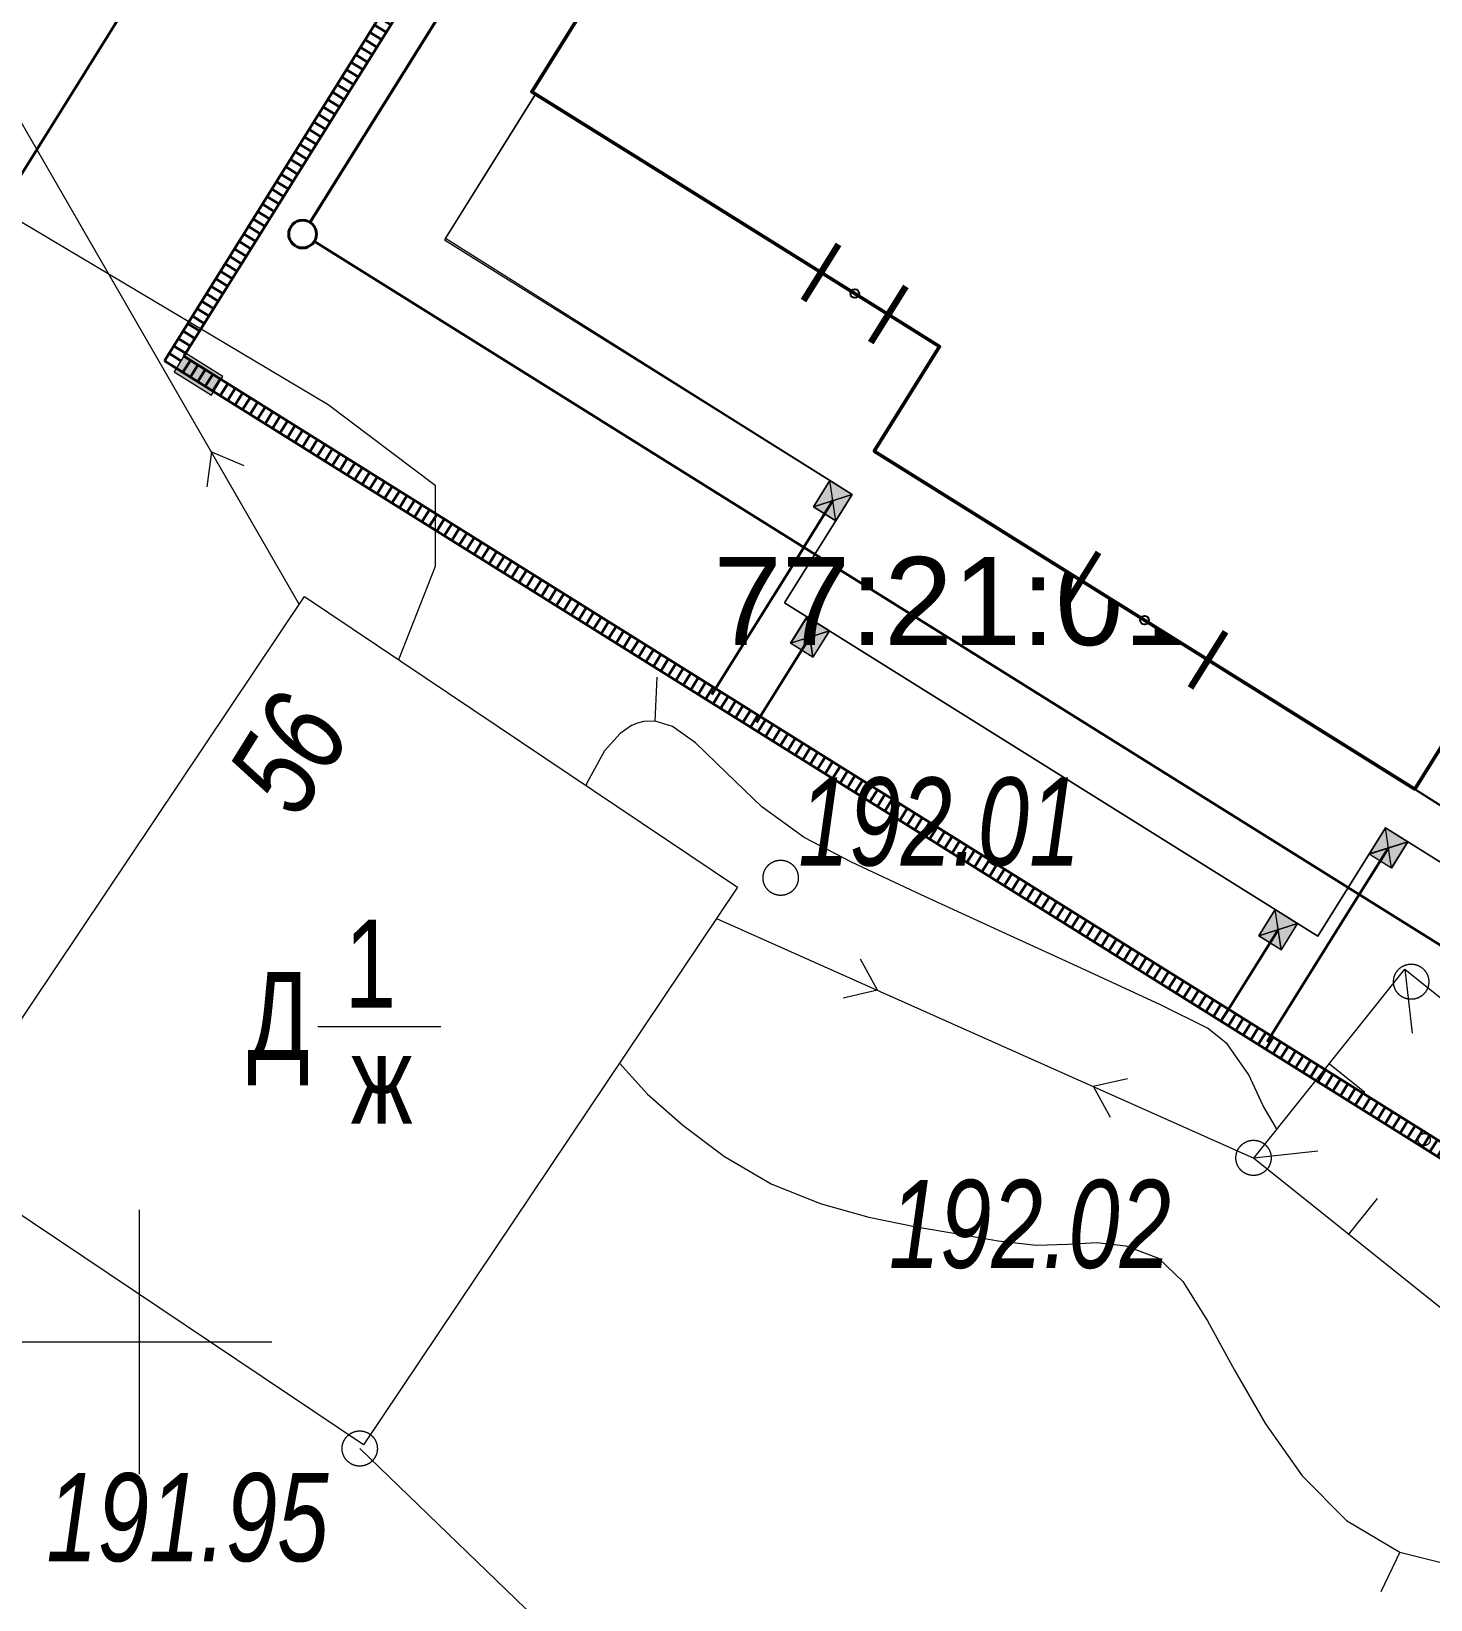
# Model space of a CAD drawing. Header units: millimetres. Extents: x -38151500 to -27467627, y -20617104 to -20349562.
# Drawn here: x -27520356 to -27504465, y -20502926 to -20485120 of the extents above; entities that cross this region are included whole.
import ezdxf
from ezdxf.xclip import XClip

# ---------------------------------------------------------------- set-up
doc = ezdxf.new("R2010")
doc.units = ezdxf.units.MM
doc.header["$MEASUREMENT"] = 0
doc.header["$XCLIPFRAME"] = 0
doc.linetypes.add('Wipeout_Contour', pattern=[1000, 0, -1000])
for name, color, linetype in [('!!! ПОДОСНОВА', 7, 'Continuous'), ('ГП_Сети канализации К2 ливневка', 7, 'Continuous'), ('Дренаж', 7, 'Continuous'), ('ЛИВНЕВКА лотки', 7, 'Continuous'), ('Ливневка трубы', 7, 'Continuous'), ('Новый_ГП_Сети канализации К2 ливневка', 7, 'Continuous')]:
    doc.layers.add(name, color=color, linetype=linetype)
for name, color, linetype, lineweight in [('ГП_Сети канализации К2 ливневка_Ном._пера__140', 140, 'Continuous', 40), ('ГП_Сети канализации К2 ливневка_Ном._пера__180', 5, 'Continuous', 13), ('ГП_Сети канализации К2 ливневка_Ном._пера__4', 5, 'Continuous', 40), ('ЛИВНЕВКА лотки_Ном._пера__220', 220, 'Continuous', 13), ('ЛИВНЕВКА лотки_Ном._пера__5', 5, 'Continuous', 30), ('Ливневка трубы_Ном._пера__4', 5, 'Continuous', 40), ('Новый_Defpoints_Ном._пера__16', 16, 'Continuous', 20), ('Новый_Defpoints_Ном._пера__7', 7, 'Continuous', 25), ('Новый_ГП_Граница участка_Ном._пера__1', 1, 'Continuous', 40), ('Новый_ГП_Здание сооружение_Ном._пера__16', 16, 'Continuous', 20), ('Новый_ГП_Здание сооружение_Ном._пера__22', 22, 'Continuous', 50), ('Новый_ГП_Сети канализации К2 ливневка_Ном._пера__7', 7, 'Continuous', 25), ('Новый_ГТ-сооружение_ ограждение_Ном._пера__19', 7, 'Continuous', 90), ('Чертеж_1_ГП_Топография_Ном._пера__253', 252, 'Continuous', 18), ('Чертеж_1_Новофедоровское_снт 28_07$0$tp_Здания_Ном._пера__253', 252, 'Continuous', 18), ('Чертеж_1_Новофедоровское_снт 28_07$0$tp_отметки_новые_Ном._пера__253', 252, 'Continuous', 18), ('Чертеж_1_Новый_ГП_Топография_Ном._пера__253', 252, 'Continuous', 18), ('Чертеж_1_Новый_Новофедоровское_снт 28_07$0$SETKA_Ном._пера__253', 252, 'Continuous', 18), ('Чертеж_1_Новый_Новофедоровское_снт 28_07$0$tp_Здания_Ном._пера__253', 252, 'Continuous', 18), ('Чертеж_1_Новый_Новофедоровское_снт 28_07$0$tp_Здания_Ном._пера__7', 7, 'Continuous', 18), ('Чертеж_1_Новый_Новофедоровское_снт 28_07$0$tp_Контур растит_Ном._пера__253', 252, 'Continuous', 18), ('Чертеж_1_Новый_Новофедоровское_снт 28_07$0$tp_ЛЭП нн_Ном._пера__253', 252, 'Continuous', 18), ('Чертеж_1_Новый_Новофедоровское_снт 28_07$0$tp_отметки_новые_Ном._пера__7', 7, 'Continuous', 18), ('Чертеж_1_Новый_Новофедоровское_снт 28_07$0$tp_рельеф_Ном._пера__253', 252, 'Continuous', 18)]:
    doc.layers.add(name, color=color, linetype=linetype, lineweight=lineweight)
doc.layers.add('Дренаж_Ном._пера__20', color=7, linetype='Continuous', lineweight=40, true_color=0xe15500)
doc.styles.add('РЎР“Р•РќР•Р\xa0РР\xa0_РЎРўРР›Р¬_1', font='arial.ttf', dxfattribs={"width": 0.75})
doc.styles.add('РЎР“Р•РќР•Р\xa0РР\xa0_РЎРўРР›Р¬_3', font='arial.ttf', dxfattribs={"width": 0.749999})
doc.styles.add('РЎР“Р•РќР•Р\xa0РР\xa0_РЎРўРР›Р¬_5', font='arial.ttf')
pattern_1 = [(327.9963, (-27481503.86, -20487316.09), (52.99742, 84.80138), [])]
pattern_2 = [(57.9963, (-27481503.86, -20487316.09), (-84.80138, 52.99742), [])]

# ---------------------------------------------------------------- blocks, each defined once
blk = doc.blocks.new('Чертеж_8_1', base_point=(10580873, 0))
at = {"layer": 'Чертеж_1_Новый_ГП_Топография_Ном._пера__253', "color": 252, "lineweight": 18, "flags": 128}
blk.add_lwpolyline([(-27510357, -20466500), (-27490957, -20478480), (-27488487, -20474480), (-27484047, -20486530), (-27493777, -20500140), (-27492917, -20500700), (-27504277, -20516190), (-27504607, -20516730), (-27504877, -20516560), (-27529357, -20500980), (-27518677, -20483870), (-27520387, -20482750)], close=True, dxfattribs=at)
at = {"layer": 'Чертеж_1_Новый_Новофедоровское_снт 28_07$0$SETKA_Ном._пера__253', "color": 252, "lineweight": 18, "flags": 128}
for points in [[(-27519127, -20501500), (-27519127, -20498500)], [(-27520627, -20500000), (-27517627, -20500000)]]:
    blk.add_lwpolyline(points, dxfattribs=at)
at = {"layer": 'Чертеж_1_Новый_Новофедоровское_снт 28_07$0$tp_Здания_Ном._пера__253', "color": 252, "lineweight": 18, "flags": 128}
blk.add_lwpolyline([(-27516584, -20501169), (-27521501, -20497871), (-27517253, -20491538), (-27512336, -20494836)], close=True, dxfattribs=at)
blk.add_lwpolyline([(-27517103, -20496417), (-27515706, -20496417)], dxfattribs=at)
at = {"layer": 'Чертеж_1_Новый_Новофедоровское_снт 28_07$0$tp_Здания_Ном._пера__7', "color": 7, "lineweight": 18, "flags": 128}
for points in [[(-27506473, -20497912), (-27504759, -20495769)], [(-27504759, -20495769), (-27502605, -20497492)], [(-27504759, -20495769), (-27504676, -20496494)], [(-27505616, -20496841), (-27505212, -20497164)], [(-27505748, -20497833), (-27506473, -20497912)], [(-27506473, -20497912), (-27504319, -20499635)], [(-27505074, -20498372), (-27505396, -20498773)]]:
    blk.add_lwpolyline(points, dxfattribs=at)
at = {"layer": 'Чертеж_1_Новый_Новофедоровское_снт 28_07$0$tp_Здания_Ном._пера__7', "color": 7, "lineweight": 18}
blk.add_circle((-27504539, -20497702), 68.6, dxfattribs=at)
at = {"layer": 'Чертеж_1_Новый_Новофедоровское_снт 28_07$0$tp_Контур растит_Ном._пера__253', "color": 252, "lineweight": 18, "flags": 128}
for points in [[(-27523119, -20485708), (-27516987, -20489355), (-27515770, -20490273), (-27515772, -20491197), (-27516185, -20492255)], [(-27516626, -20501211), (-27512971, -20504739)]]:
    blk.add_lwpolyline(points, dxfattribs=at)
at = {"layer": 'Чертеж_1_Новый_Новофедоровское_снт 28_07$0$tp_ЛЭП нн_Ном._пера__253', "color": 252, "lineweight": 18, "flags": 128}
for points in [[(-27521602, -20484194), (-27517313, -20491627)], [(-27518312, -20489895), (-27518362, -20490291)], [(-27518312, -20489895), (-27517944, -20490050)], [(-27512574, -20495191), (-27506473, -20497912)], [(-27510747, -20496005), (-27510940, -20495655)], [(-27510747, -20496005), (-27511137, -20496096)], [(-27508299, -20497097), (-27507910, -20497007)], [(-27508299, -20497097), (-27508106, -20497448)]]:
    blk.add_lwpolyline(points, dxfattribs=at)
at = {"layer": 'Чертеж_1_Новый_Новофедоровское_снт 28_07$0$tp_отметки_новые_Ном._пера__7', "color": 7, "lineweight": 18}
for centre in [(-27507337, -20486960), (-27511847, -20494730), (-27504687, -20495910), (-27506477, -20497910), (-27516627, -20501210)]:
    blk.add_circle(centre, 200, dxfattribs=at)
at = {"layer": 'Чертеж_1_Новый_Новофедоровское_снт 28_07$0$tp_рельеф_Ном._пера__253', "color": 252, "lineweight": 18, "flags": 128}
for points in [[(-27513273, -20492950), (-27513250, -20492451)], [(-27506217, -20497575), (-27506366, -20497319), (-27506529, -20496969), (-27506775, -20496617), (-27506998, -20496437), (-27507533, -20496173), (-27508384, -20495777), (-27509329, -20495346), (-27510253, -20494924), (-27511042, -20494552), (-27511581, -20494273), (-27512061, -20493923), (-27512463, -20493538), (-27512814, -20493198), (-27513077, -20493012), (-27513273, -20492950), (-27513406, -20492955), (-27513473, -20492973), (-27513541, -20493002), (-27513671, -20493090), (-27513848, -20493288), (-27514048, -20493655), (-27514057, -20493683)], [(-27513677, -20496836), (-27513360, -20497187), (-27512959, -20497539), (-27512485, -20497894), (-27511954, -20498205), (-27511400, -20498427), (-27510844, -20498583), (-27510307, -20498692), (-27509811, -20498775), (-27509377, -20498853), (-27508947, -20498902), (-27508585, -20498889), (-27508256, -20498872), (-27507926, -20498907), (-27507558, -20499048), (-27507280, -20499313), (-27506998, -20499759), (-27506692, -20500319), (-27506341, -20500928), (-27505925, -20501519), (-27505422, -20502028), (-27504814, -20502387), (-27504120, -20502559)], [(-27504814, -20502387), (-27505032, -20502837)]]:
    blk.add_lwpolyline(points, dxfattribs=at)
at = {"layer": 'Чертеж_1_ГП_Топография_Ном._пера__253', "color": 252, "lineweight": 18, "insert": (-27512612, -20491595), "char_height": 1000, "attachment_point": 4, "style": 'РЎР“Р•РќР•Р\xa0РР\xa0_РЎРўРР›Р¬_5'}
blk.add_mtext('\\A1;{\\pql;\\fArial|b0|i0|c204|p0;\\W1.000000;77:21:0140412:484}', dxfattribs=at)
at = {"layer": 'Чертеж_1_Новофедоровское_снт 28_07$0$tp_Здания_Ном._пера__253', "color": 252, "lineweight": 18, "insert": (-27517313, -20494089), "char_height": 1000, "attachment_point": 7, "rotation": 58.036, "style": 'РЎР“Р•РќР•Р\xa0РР\xa0_РЎРўРР›Р¬_1'}
blk.add_mtext('\\A1;{\\pql;\\fArial|b0|i1|c204|p0;\\W0.750000;56}', dxfattribs=at)
at = {"layer": 'Чертеж_1_Новофедоровское_снт 28_07$0$tp_Здания_Ном._пера__253', "color": 252, "lineweight": 18, "char_height": 1000, "style": 'РЎР“Р•РќР•Р\xa0РР\xa0_РЎРўРР›Р¬_3'}
for s, insert, attachment_point in [('\\A1;{\\pql;\\fArial|b0|i0|c204|p0;\\W0.749999;1}', (-27516797, -20495705), 4), ('\\A1;{\\pql;\\fArial|b0|i0|c204|p0;\\W0.749999;Д}', (-27517904, -20497088), 7), ('\\A1;{\\pql;\\fArial|b0|i0|c204|p0;\\W0.749999;ж}', (-27516729, -20497020), 4)]:
    blk.add_mtext(s, dxfattribs=dict(at, insert=insert, attachment_point=attachment_point))
at = {"layer": 'Чертеж_1_Новофедоровское_снт 28_07$0$tp_отметки_новые_Ном._пера__253', "color": 252, "lineweight": 18, "char_height": 1000, "attachment_point": 7, "style": 'РЎР“Р•РќР•Р\xa0РР\xa0_РЎРўРР›Р¬_1'}
for s, insert in [('\\A1;{\\pql;\\fArial|b0|i1|c204|p0;\\W0.750000;191.84}', (-27506859, -20487438)), ('\\A1;{\\pql;\\fArial|b0|i1|c204|p0;\\W0.750000;192.01}', (-27511648, -20494605)), ('\\A1;{\\pql;\\fArial|b0|i1|c204|p0;\\W0.750000;192.02}', (-27510619, -20499174)), ('\\A1;{\\pql;\\fArial|b0|i1|c204|p0;\\W0.750000;191.95}', (-27520186, -20502504))]:
    blk.add_mtext(s, dxfattribs=dict(at, insert=insert))
blk = doc.blocks.new('Стена_69_2', base_point=(-27518845, -20488859))
at = {"layer": 'ЛИВНЕВКА лотки_Ном._пера__5', "linetype": 'Continuous', "lineweight": 30}
h = blk.add_hatch(dxfattribs=at)
h.set_pattern_fill('Настил_01_90_гр_0002', color=5, style=0, pattern_type=2)
h.set_pattern_definition(pattern_1)
h.paths.add_polyline_path([(-27514181, -20481396), (-27518761, -20488723), (-27518625, -20488808), (-27514046, -20481481)])
h = blk.add_hatch(dxfattribs=at)
h.set_pattern_fill('Настил_01_90_гр_0002', color=5, style=0, pattern_type=2)
h.set_pattern_definition(pattern_1)
h.paths.add_polyline_path([(-27514181, -20481396), (-27513961, -20481345), (-27514096, -20481260)])
h = blk.add_hatch(dxfattribs=at)
h.set_pattern_fill('Настил_01_90_гр_0002', color=5, style=0, pattern_type=2)
h.set_pattern_definition(pattern_1)
h.paths.add_polyline_path([(-27514181, -20481396), (-27514046, -20481481), (-27513961, -20481345)])
h = blk.add_hatch(dxfattribs=at)
h.set_pattern_fill('Настил_01_90_гр_0002', color=5, style=0, pattern_type=2)
h.set_pattern_definition(pattern_1)
h.paths.add_polyline_path([(-27518761, -20488723), (-27518845, -20488859), (-27518625, -20488808)])
h = blk.add_hatch(dxfattribs=at)
h.set_pattern_fill('Настил_01_90_гр_0002', color=5, style=0, pattern_type=2)
h.set_pattern_definition(pattern_1)
h.paths.add_polyline_path([(-27518625, -20488808), (-27518845, -20488859), (-27518710, -20488944)])
at = {"layer": 'ЛИВНЕВКА лотки_Ном._пера__5', "color": 5, "lineweight": 30, "flags": 128}
for points in [[(-27514181, -20481396), (-27518845, -20488859)], [(-27518625, -20488808), (-27513961, -20481345)], [(-27513961, -20481345), (-27514096, -20481260)], [(-27518845, -20488859), (-27518710, -20488944)]]:
    blk.add_lwpolyline(points, dxfattribs=at)
blk = doc.blocks.new('Стена_70_2', base_point=(-27518845, -20488859))
at = {"layer": 'ЛИВНЕВКА лотки_Ном._пера__5', "linetype": 'Continuous', "lineweight": 30}
h = blk.add_hatch(dxfattribs=at)
h.set_pattern_fill('Настил_01_90_гр_0002', color=5, style=0, pattern_type=2)
h.set_pattern_definition(pattern_2)
h.paths.add_polyline_path([(-27518625, -20488808), (-27518710, -20488944), (-27497667, -20502095), (-27497582, -20501959)])
h = blk.add_hatch(dxfattribs=at)
h.set_pattern_fill('Настил_01_90_гр_0002', color=5, style=0, pattern_type=2)
h.set_pattern_definition(pattern_2)
h.paths.add_polyline_path([(-27497667, -20502095), (-27497531, -20502180), (-27497582, -20501959)])
h = blk.add_hatch(dxfattribs=at)
h.set_pattern_fill('Настил_01_90_гр_0002', color=5, style=0, pattern_type=2)
h.set_pattern_definition(pattern_2)
h.paths.add_polyline_path([(-27497582, -20501959), (-27497531, -20502180), (-27497447, -20502044)])
at = {"layer": 'ЛИВНЕВКА лотки_Ном._пера__5', "color": 5, "lineweight": 30, "flags": 128}
for points in [[(-27497582, -20501959), (-27518625, -20488808)], [(-27518710, -20488944), (-27497531, -20502180)], [(-27497531, -20502180), (-27497447, -20502044)]]:
    blk.add_lwpolyline(points, dxfattribs=at)
blk = doc.blocks.new('Стена_86_2', base_point=(-27504944, -20494391))
at = {"layer": 'Ливневка трубы_Ном._пера__4', "color": 5, "lineweight": 40, "flags": 128}
for points in [[(-27504944, -20494391), (-27505275, -20494920)], [(-27505275, -20494920), (-27504944, -20494391)], [(-27505275, -20494920), (-27506320, -20496592)], [(-27506320, -20496592), (-27505275, -20494920)]]:
    blk.add_lwpolyline(points, dxfattribs=at)
blk = doc.blocks.new('Стена_87_2', base_point=(-27506196, -20495319))
at = {"layer": 'Ливневка трубы_Ном._пера__4', "color": 5, "lineweight": 40, "flags": 128}
for points in [[(-27506196, -20495319), (-27506803, -20496291)], [(-27506803, -20496291), (-27506196, -20495319)]]:
    blk.add_lwpolyline(points, dxfattribs=at)
blk = doc.blocks.new('Стена_88_2', base_point=(-27511254, -20490448))
at = {"layer": 'Ливневка трубы_Ном._пера__4', "color": 5, "lineweight": 40, "flags": 128}
for points in [[(-27511254, -20490448), (-27511584, -20490977)], [(-27511584, -20490977), (-27511254, -20490448)], [(-27511585, -20490978), (-27512630, -20492649)], [(-27512630, -20492649), (-27511585, -20490978)]]:
    blk.add_lwpolyline(points, dxfattribs=at)
blk = doc.blocks.new('Стена_89_2', base_point=(-27511514, -20491996))
at = {"layer": 'Ливневка трубы_Ном._пера__4', "color": 5, "lineweight": 40, "flags": 128}
for points in [[(-27511514, -20491996), (-27512121, -20492967)], [(-27512121, -20492967), (-27511514, -20491996)]]:
    blk.add_lwpolyline(points, dxfattribs=at)
blk = doc.blocks.new('Стена_91_2', base_point=(-27507074, -20471097))
at = {"layer": 'Дренаж_Ном._пера__20', "linetype": 'Continuous', "lineweight": 40, "true_color": 0xe15500}
for points in [[(-27507074, -20471097), (-27517275, -20487422), (-27517274, -20487422), (-27507074, -20471098)], [(-27517275, -20487422), (-27517274, -20487423), (-27517274, -20487422)]]:
    blk.add_hatch(color=32, dxfattribs=at).paths.add_polyline_path(points)
at = {"layer": 'Дренаж_Ном._пера__20', "color": 32, "lineweight": 40, "true_color": 0xe15500, "flags": 128}
for points in [[(-27507074, -20471097), (-27517275, -20487422)], [(-27517274, -20487422), (-27507074, -20471098)], [(-27507074, -20471098), (-27507073, -20471097)], [(-27517275, -20487422), (-27517274, -20487423)]]:
    blk.add_lwpolyline(points, dxfattribs=at)
blk = doc.blocks.new('Стена_92_2', base_point=(-27517275, -20487422))
at = {"layer": 'Дренаж_Ном._пера__20', "linetype": 'Continuous', "lineweight": 40, "true_color": 0xe15500}
for points in [[(-27517274, -20487423), (-27497009, -20500086), (-27497009, -20500085), (-27517274, -20487422)], [(-27497008, -20500085), (-27497009, -20500085), (-27497009, -20500086)]]:
    blk.add_hatch(color=32, dxfattribs=at).paths.add_polyline_path(points)
at = {"layer": 'Дренаж_Ном._пера__20', "color": 32, "lineweight": 40, "true_color": 0xe15500, "flags": 128}
for points in [[(-27497009, -20500085), (-27517274, -20487422)], [(-27517274, -20487423), (-27497009, -20500086)], [(-27497009, -20500086), (-27497008, -20500085)]]:
    blk.add_lwpolyline(points, dxfattribs=at)
blk = doc.blocks.new('Стена_99_2', base_point=(-27518710, -20488944))
at = {"layer": 'ЛИВНЕВКА лотки_Ном._пера__220', "linetype": 'Continuous', "lineweight": 13}
blk.add_hatch(color=220, dxfattribs=at).paths.add_polyline_path([(-27518736, -20488986), (-27518312, -20489251), (-27518180, -20489039), (-27518604, -20488774)])
at = {"layer": 'ЛИВНЕВКА лотки_Ном._пера__220', "color": 220, "lineweight": 13, "flags": 128}
for points in [[(-27518604, -20488774), (-27518736, -20488986)], [(-27518180, -20489039), (-27518604, -20488774)], [(-27518736, -20488986), (-27518312, -20489251)], [(-27518312, -20489251), (-27518180, -20489039)]]:
    blk.add_lwpolyline(points, dxfattribs=at)
blk = doc.blocks.new('Колонна_38_2', base_point=(-27517275, -20487422))
at = {"color": 254, "linetype": 'Wipeout_Contour', "lineweight": 0, "ltscale": 960581575.4041253}
blk.add_wipeout([(-27517433, -20487422), (-27517433, -20487422), (-27517425, -20487471), (-27517403, -20487515), (-27517368, -20487549), (-27517324, -20487572), (-27517275, -20487579), (-27517275, -20487579), (-27517275, -20487579), (-27517227, -20487572), (-27517183, -20487549), (-27517148, -20487515), (-27517126, -20487471), (-27517118, -20487422), (-27517118, -20487422), (-27517118, -20487422), (-27517126, -20487373), (-27517148, -20487329), (-27517183, -20487295), (-27517227, -20487272), (-27517275, -20487264), (-27517275, -20487264), (-27517275, -20487264), (-27517324, -20487272), (-27517368, -20487295), (-27517403, -20487329), (-27517425, -20487373)], dxfattribs=at).dxf.layer = 'Дренаж'
at = {"layer": 'Дренаж_Ном._пера__20', "color": 32, "lineweight": 40, "true_color": 0xe15500, "flags": 128}
blk.add_lwpolyline([(-27517433, -20487422, 0.414214), (-27517275, -20487579, 0.414214), (-27517118, -20487422, 0.414214), (-27517275, -20487264, 0.414214)], format="xyb", close=True, dxfattribs=at)
blk = doc.blocks.new('Колонна_44_2', base_point=(-27511514, -20491996))
at = {"layer": 'ГП_Сети канализации К2 ливневка_Ном._пера__140', "linetype": 'Continuous', "lineweight": 40}
blk.add_hatch(color=140, dxfattribs=at).paths.add_polyline_path([(-27511479, -20492224), (-27511294, -20491927), (-27511548, -20491768), (-27511733, -20492065)])
at = {"layer": 'ГП_Сети канализации К2 ливневка_Ном._пера__180', "color": 5, "lineweight": 13}
for p, q in [((-27511294, -20491927), (-27511733, -20492065)), ((-27511479, -20492224), (-27511548, -20491768))]:
    blk.add_line(p, q, dxfattribs=at)
at = {"layer": 'ГП_Сети канализации К2 ливневка_Ном._пера__180', "color": 5, "lineweight": 13, "flags": 128}
blk.add_lwpolyline([(-27511479, -20492224), (-27511294, -20491927), (-27511548, -20491768), (-27511733, -20492065)], close=True, dxfattribs=at)
blk = doc.blocks.new('Колонна_45_2', base_point=(-27506196, -20495319))
at = {"layer": 'ГП_Сети канализации К2 ливневка_Ном._пера__140', "linetype": 'Continuous', "lineweight": 40}
blk.add_hatch(color=140, dxfattribs=at).paths.add_polyline_path([(-27506161, -20495547), (-27505976, -20495250), (-27506231, -20495091), (-27506416, -20495388)])
at = {"layer": 'ГП_Сети канализации К2 ливневка_Ном._пера__180', "color": 5, "lineweight": 13}
for p, q in [((-27506161, -20495547), (-27506231, -20495091)), ((-27505976, -20495250), (-27506416, -20495388))]:
    blk.add_line(p, q, dxfattribs=at)
at = {"layer": 'ГП_Сети канализации К2 ливневка_Ном._пера__180', "color": 5, "lineweight": 13, "flags": 128}
blk.add_lwpolyline([(-27506161, -20495547), (-27505976, -20495250), (-27506231, -20495091), (-27506416, -20495388)], close=True, dxfattribs=at)
blk = doc.blocks.new('Колонна_46_2', base_point=(-27504944, -20494390))
at = {"layer": 'ГП_Сети канализации К2 ливневка_Ном._пера__140', "linetype": 'Continuous', "lineweight": 40}
blk.add_hatch(color=140, dxfattribs=at).paths.add_polyline_path([(-27504909, -20494618), (-27504724, -20494321), (-27504979, -20494162), (-27505164, -20494459)])
at = {"layer": 'ГП_Сети канализации К2 ливневка_Ном._пера__180', "color": 5, "lineweight": 13}
for p, q in [((-27504909, -20494618), (-27504979, -20494162)), ((-27504724, -20494321), (-27505164, -20494459))]:
    blk.add_line(p, q, dxfattribs=at)
at = {"layer": 'ГП_Сети канализации К2 ливневка_Ном._пера__180', "color": 5, "lineweight": 13, "flags": 128}
blk.add_lwpolyline([(-27504909, -20494618), (-27504724, -20494321), (-27504979, -20494162), (-27505164, -20494459)], close=True, dxfattribs=at)
blk = doc.blocks.new('Колонна_47_2', base_point=(-27511254, -20490448))
at = {"layer": 'ГП_Сети канализации К2 ливневка_Ном._пера__140', "linetype": 'Continuous', "lineweight": 40}
blk.add_hatch(color=140, dxfattribs=at).paths.add_polyline_path([(-27511219, -20490676), (-27511034, -20490379), (-27511288, -20490220), (-27511474, -20490517)])
at = {"layer": 'ГП_Сети канализации К2 ливневка_Ном._пера__180', "color": 5, "lineweight": 13}
for p, q in [((-27511219, -20490676), (-27511288, -20490220)), ((-27511034, -20490379), (-27511474, -20490517))]:
    blk.add_line(p, q, dxfattribs=at)
at = {"layer": 'ГП_Сети канализации К2 ливневка_Ном._пера__180', "color": 5, "lineweight": 13, "flags": 128}
blk.add_lwpolyline([(-27511219, -20490676), (-27511034, -20490379), (-27511288, -20490220), (-27511474, -20490517)], close=True, dxfattribs=at)

msp = doc.modelspace()

# ---------------------------------------------------------------- linework, layer by layer
at = {"layer": 'Новый_Defpoints_Ном._пера__16', "color": 16, "lineweight": 20}
msp.add_lwpolyline([(-27497436.38, -20498226.87), (-27497478.72, -20498200.09), (-27498432.51, -20499726.47), (-27502350.59, -20497278.35), (-27501687.92, -20496218.51), (-27504978.75, -20494162.42), (-27505747.34, -20495392.47), (-27511802.19, -20491608.97), (-27511033.79, -20490378.81), (-27515654.47, -20487470.61), (-27514630.79, -20485831.75), (-27514673.04, -20485805.01), (-27506644.43, -20472957.63), (-27490277.59, -20483184.77), (-27491893.41, -20485770.62), (-27490283.9, -20486777.3)], close=True, dxfattribs=at)

# ---------------------------------------------------------------- block references
at = {"layer": '!!! ПОДОСНОВА', "color": 252, "lineweight": 40}
ref = msp.add_blockref('Чертеж_8_1', (10580873.24, 0), dxfattribs=at)
XClip(ref).set_block_clipping_path([(-27575900.6909502111, -20418838.4532491304), (-27575900.6909502111, -20510095.8116091713), (-27553320.1213008389, -20510095.8116091713), (-27547926.9836165011, -20521215.6831232607), (-27462561.11998678, -20521215.6831232607), (-27462561.11998678, -20418721.7424019799)])
at = {"layer": 'ЛИВНЕВКА лотки', "color": 220, "lineweight": 13}
msp.add_blockref('Стена_99_2', (-27518709.71, -20488943.75), dxfattribs=at)

# ---------------------------------------------------------------- next in the draw order: wipeouts: each hides what was drawn before it
at = {"color": 254, "linetype": 'Wipeout_Contour', "lineweight": 0, "ltscale": 377237676.5808629}
msp.add_wipeout([(-27506644.92, -20472957.33), (-27510327.85, -20478851.26), (-27510344.81, -20478840.67), (-27514673.2, -20485805.26), (-27510043.82, -20488698.01), (-27510785.71, -20489885.28), (-27504644.88, -20493722.51), (-27497462.96, -20498269.21), (-27490330.26, -20486760.15), (-27491899.14, -20485779.8), (-27490277.59, -20483184.77)], dxfattribs=at).dxf.layer = 'Новый_ГП_Сети канализации К2 ливневка'

# ---------------------------------------------------------------- next in the draw order: hatches: boundary and pattern name
at = {"layer": 'ГП_Сети канализации К2 ливневка_Ном._пера__4', "linetype": 'Continuous', "lineweight": 0, "true_color": 0x5fbfff}
for points in [[(-27511219.56, -20490676.58), (-27511474.08, -20490517.79), (-27511288.31, -20490220.02), (-27511033.79, -20490378.81)], [(-27511479.44, -20492224.82), (-27511733.96, -20492066.03), (-27511548.19, -20491768.26), (-27511293.67, -20491927.05)], [(-27504910, -20494618.97), (-27505164.52, -20494460.19), (-27504978.75, -20494162.42), (-27504724.23, -20494321.2)], [(-27506161.75, -20495547.69), (-27506416.26, -20495388.91), (-27506230.5, -20495091.14), (-27505975.98, -20495249.92)]]:
    msp.add_hatch(color=151, dxfattribs=at).paths.add_polyline_path(points)

# ---------------------------------------------------------------- next in the draw order: linework, layer by layer
at = {"layer": 'ГП_Сети канализации К2 ливневка_Ном._пера__180', "color": 5, "lineweight": 13}
for points in [[(-27511474.08, -20490517.79), (-27511033.82, -20490378.71), (-27511219.56, -20490676.58), (-27511288.38, -20490219.98), (-27511474.08, -20490517.79), (-27511288.38, -20490219.98), (-27511033.82, -20490378.71), (-27511219.56, -20490676.58)], [(-27511733.96, -20492066.03), (-27511293.69, -20491926.95), (-27511479.44, -20492224.82), (-27511548.26, -20491768.22), (-27511733.96, -20492066.03), (-27511548.26, -20491768.22), (-27511293.69, -20491926.95), (-27511479.44, -20492224.82)], [(-27505164.52, -20494460.19), (-27504724.25, -20494321.1), (-27504910, -20494618.97), (-27504978.82, -20494162.37), (-27505164.52, -20494460.19), (-27504978.82, -20494162.37), (-27504724.25, -20494321.1), (-27504910, -20494618.97)], [(-27506416.26, -20495388.91), (-27505976, -20495249.83), (-27506161.75, -20495547.69), (-27506230.57, -20495091.1), (-27506416.26, -20495388.91), (-27506230.57, -20495091.1), (-27505976, -20495249.83), (-27506161.75, -20495547.69)]]:
    msp.add_lwpolyline(points, close=True, dxfattribs=at)
at = {"layer": 'ГП_Сети канализации К2 ливневка_Ном._пера__180', "color": 5, "lineweight": 13, "flags": 128}
for points in [[(-27511219.56, -20490676.58), (-27511474.08, -20490517.79), (-27511288.31, -20490220.02), (-27511033.79, -20490378.81)], [(-27511479.44, -20492224.82), (-27511733.96, -20492066.03), (-27511548.19, -20491768.26), (-27511293.67, -20491927.05)], [(-27504910, -20494618.97), (-27505164.52, -20494460.19), (-27504978.75, -20494162.42), (-27504724.23, -20494321.2)], [(-27506161.75, -20495547.69), (-27506416.26, -20495388.91), (-27506230.5, -20495091.14), (-27505975.98, -20495249.92)]]:
    msp.add_lwpolyline(points, close=True, dxfattribs=at)
at = {"layer": 'Новый_Defpoints_Ном._пера__7', "color": 7, "lineweight": 25}
for points in [[(-27510199.67, -20488600.39), (-27511811.12, -20487593.82)], [(-27506569.76, -20492519.34), (-27508859.74, -20491088.89)]]:
    msp.add_lwpolyline(points, dxfattribs=at)
for centre in [(-27511005.4, -20488097.1), (-27507714.75, -20491804.11)]:
    msp.add_circle(centre, 50, dxfattribs=at)
at = {"layer": 'Новый_ГП_Здание сооружение_Ном._пера__16', "color": 16, "lineweight": 20}
msp.add_lwpolyline([(-27514630.79, -20485831.75), (-27515664.14, -20487485.45), (-27511033.79, -20490378.81), (-27511192.9, -20490633.14), (-27511802.19, -20491608.47), (-27505747.34, -20495392.47), (-27504978.75, -20494162.42), (-27501688.32, -20496218.5), (-27502350.51, -20497278.23), (-27498432.51, -20499726.47), (-27497505.36, -20498242.72), (-27498014.19, -20497924.77), (-27497881.94, -20497713.13), (-27500739.87, -20495927.28), (-27500861.53, -20496121.97), (-27501412.77, -20495777.52), (-27500654.97, -20494564.81), (-27503904.15, -20492537.02), (-27504644.86, -20493722.48), (-27510784.73, -20489885.89), (-27510042.85, -20488698.63)], close=True, dxfattribs=at)
at = {"layer": 'Новый_ГП_Здание сооружение_Ном._пера__22', "color": 22, "lineweight": 50}
msp.add_lwpolyline([(-27512553.52, -20482413.06), (-27514673.2, -20485805.26), (-27513023.78, -20486835.93), (-27510598.36, -20488351.5), (-27510042.85, -20488698.63), (-27510784.74, -20489885.89), (-27504644.86, -20493722.48), (-27503904.15, -20492537.02), (-27500654.97, -20494564.81), (-27501412.77, -20495777.52), (-27500861.21, -20496121.47), (-27500739.87, -20495927.28), (-27497881.94, -20497713.13), (-27497987.92, -20497882.73), (-27497436.46, -20498226.81), (-27493541.49, -20491994.99), (-27493117.62, -20491315.22), (-27494728.91, -20490308.37), (-27492185.29, -20486237.73), (-27490573.49, -20487244.9)], dxfattribs=at)
at = {"layer": 'Новый_ГП_Сети канализации К2 ливневка_Ном._пера__7', "color": 7, "lineweight": 25, "flags": 128}
msp.add_lwpolyline([(-27506644.92, -20472957.33), (-27510327.85, -20478851.26), (-27510344.81, -20478840.67), (-27514673.2, -20485805.26), (-27510043.82, -20488698.01), (-27510785.71, -20489885.28), (-27504644.88, -20493722.51), (-27497462.96, -20498269.21), (-27490330.26, -20486760.15), (-27491899.14, -20485779.8), (-27490277.59, -20483184.77)], close=True, dxfattribs=at)
at = {"layer": 'Новый_ГТ-сооружение_ ограждение_Ном._пера__19', "color": 7, "lineweight": 90}
for p, q in [((-27511188.39, -20487540.66), (-27511585.74, -20488176.75)), ((-27510425.05, -20488017.46), (-27510822.39, -20488653.56)), ((-27508237.01, -20491035.73), (-27508634.36, -20491671.82)), ((-27506795.13, -20491936.4), (-27507192.47, -20492572.5))]:
    msp.add_line(p, q, dxfattribs=at)

# ---------------------------------------------------------------- next in the draw order: block references
at = {"layer": 'ГП_Сети канализации К2 ливневка', "color": 32, "lineweight": 40, "true_color": 0xe15500}
for name, p in [('Колонна_47_2', (-27511253.69, -20490447.84)), ('Колонна_44_2', (-27511513.57, -20491996.08)), ('Колонна_46_2', (-27504944.13, -20494390.24)), ('Колонна_45_2', (-27506195.88, -20495318.96))]:
    msp.add_blockref(name, p, dxfattribs=at)
at = {"layer": 'Дренаж', "color": 32, "lineweight": 40, "true_color": 0xe15500}
for name, p in [('Стена_91_2', (-27507074.39, -20471097.07)), ('Стена_92_2', (-27517275.34, -20487421.99))]:
    msp.add_blockref(name, p, dxfattribs=at)
at = {"layer": 'ЛИВНЕВКА лотки', "color": 5, "lineweight": 30}
for name in ['Стена_69_2', 'Стена_70_2']:
    msp.add_blockref(name, (-27518845.39, -20488858.95), dxfattribs=at)
at = {"layer": 'Ливневка трубы', "color": 5, "lineweight": 40}
for name, p in [('Стена_88_2', (-27511253.95, -20490448.25)), ('Стена_89_2', (-27511513.83, -20491996.49)), ('Стена_86_2', (-27504944.39, -20494390.65)), ('Стена_87_2', (-27506196.13, -20495319.37))]:
    msp.add_blockref(name, p, dxfattribs=at)

# ---------------------------------------------------------------- next in the draw order: block references
at = {"layer": 'Дренаж', "color": 32, "lineweight": 40, "true_color": 0xe15500}
msp.add_blockref('Колонна_38_2', (-27517275.34, -20487421.99), dxfattribs=at)

# ---------------------------------------------------------------- next in the draw order: linework, layer by layer
at = {"layer": 'Новый_ГП_Граница участка_Ном._пера__1', "color": 1, "lineweight": 40}
msp.add_lwpolyline([(-27510356.76, -20466500), (-27490956.76, -20478480), (-27488486.76, -20474480), (-27484046.76, -20486530), (-27493776.76, -20500140), (-27492916.76, -20500700), (-27504276.76, -20516190), (-27504606.76, -20516730), (-27504876.76, -20516560), (-27529356.76, -20500980), (-27518676.76, -20483870), (-27520386.76, -20482750)], close=True, dxfattribs=at)

doc.saveas('drawing.dxf')
